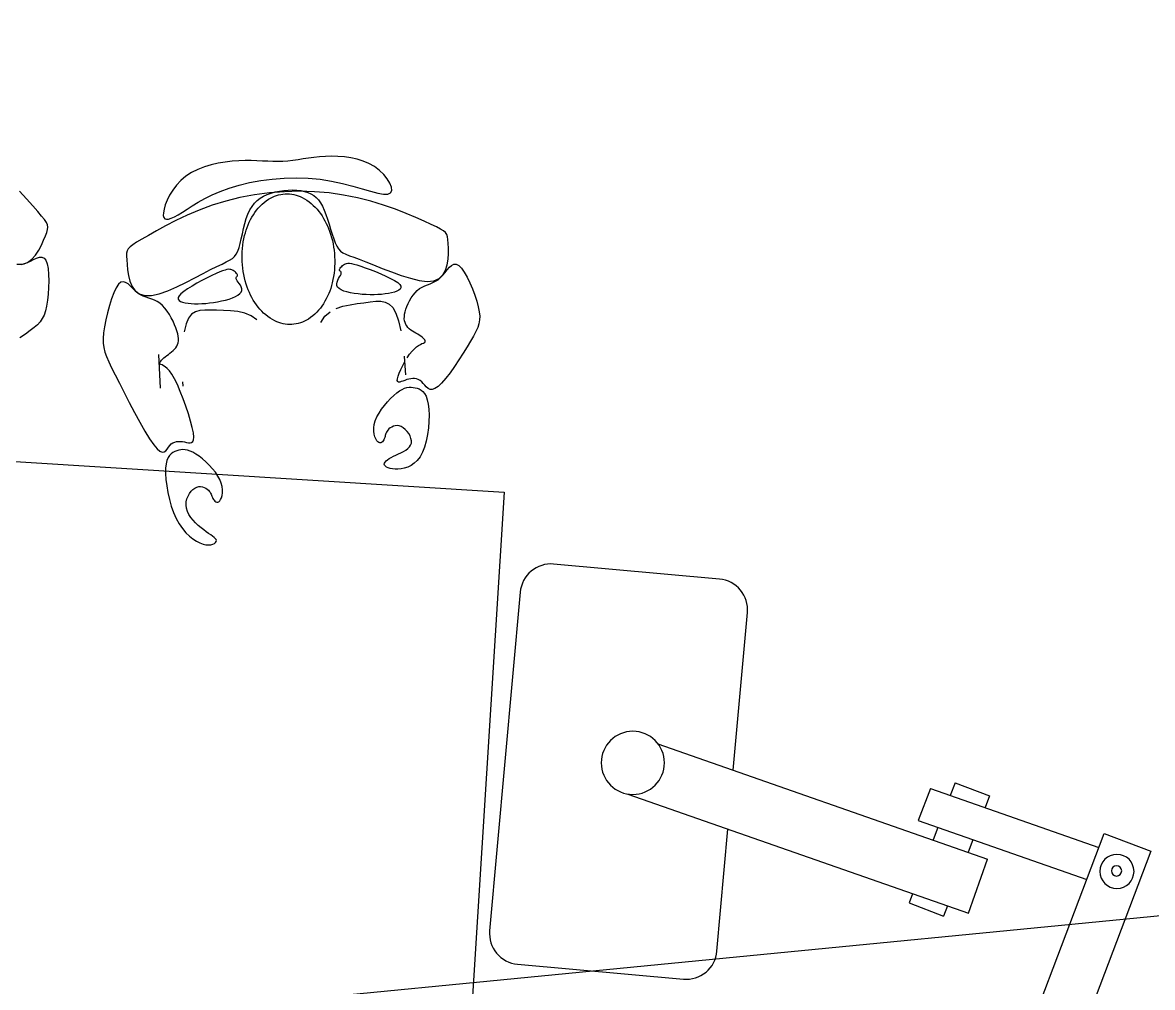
# Model space of a CAD drawing. Header units: metres. Extents: x -39 to 21688, y -24 to 9022.
# Drawn here: x 307.575 to 309.41, y 7.731 to 9.299 of the extents above; entities that cross this region are included whole.
import ezdxf

# ---------------------------------------------------------------- set-up
doc = ezdxf.new("R2010")
doc.units = ezdxf.units.M
doc.header["$MEASUREMENT"] = 0
for name, color, linetype in [('AR-MOBILIRIO', 1, 'Continuous'), ('AR-VENTANAS', 2, 'Continuous'), ('MOBILIARIO', 42, 'Continuous')]:
    doc.layers.add(name, color=color, linetype=linetype)

# ---------------------------------------------------------------- blocks, each defined once
blk = doc.blocks.new('A$C23125473')
at = {"layer": 'AR-MOBILIRIO'}
for p, q in [((4.0536, 2.4944), (4.1096, 2.5158)), ((4.1159, 2.4993), (4.1096, 2.5158)), ((3.5968, 2.3175), (4.1502, 2.5112)), ((4.1502, 2.5112), (4.181, 2.4231)), ((4.0593, 2.4794), (4.0536, 2.4944)), ((4.0683, 2.3607), (4.3421, 2.4565)), ((3.6459, 2.2358), (4.181, 2.4231)), ((4.0884, 2.3085), (4.3619, 2.4042)), ((4.157, 2.3917), (4.1493, 2.412)), ((4.1004, 2.3719), (4.0926, 2.3921)), ((4.0884, 2.3085), (4.0683, 2.3607)), ((4.1842, 2.3206), (4.177, 2.3395)), ((4.1282, 2.2991), (4.1203, 2.3197)), ((4.1282, 2.2991), (4.1842, 2.3206)), ((2.8967, 1.9069), (2.9022, 1.9097)), ((2.9022, 1.9097), (2.9074, 1.9116)), ((2.9074, 1.9116), (2.9121, 1.9126)), ((2.9121, 1.9126), (2.9163, 1.913)), ((2.9163, 1.913), (2.9201, 1.9127)), ((2.9201, 1.9127), (2.9232, 1.9119)), ((2.9232, 1.9119), (2.9257, 1.9107)), ((2.9257, 1.9107), (2.9275, 1.9092)), ((2.9275, 1.9092), (2.9285, 1.9076)), ((2.8739, 1.8865), (2.8794, 1.8931)), ((2.8794, 1.8931), (2.8852, 1.8986)), ((2.8852, 1.8986), (2.8909, 1.9033)), ((2.8909, 1.9033), (2.8967, 1.9069)), ((2.9125, 1.8916), (2.9084, 1.8886)), ((2.9163, 1.8943), (2.9125, 1.8916)), ((2.9198, 1.8966), (2.9163, 1.8943)), ((2.9228, 1.8987), (2.9198, 1.8966)), ((2.9253, 1.9007), (2.9228, 1.8987)), ((2.9272, 1.9025), (2.9253, 1.9007)), ((2.9284, 1.9042), (2.9272, 1.9025)), ((2.9289, 1.9059), (2.9284, 1.9042)), ((2.9285, 1.9076), (2.9289, 1.9059)), ((2.8638, 1.8702), (2.8686, 1.8789)), ((2.8686, 1.8789), (2.8739, 1.8865)), ((2.8912, 1.8728), (2.8875, 1.8682)), ((2.8953, 1.8772), (2.8912, 1.8728)), ((2.8996, 1.8813), (2.8953, 1.8772)), ((2.904, 1.8851), (2.8996, 1.8813)), ((2.9084, 1.8886), (2.904, 1.8851)), ((2.8558, 1.85), (2.8595, 1.8605)), ((2.8595, 1.8605), (2.8638, 1.8702)), ((2.8804, 1.8533), (2.8798, 1.8482)), ((2.882, 1.8584), (2.8804, 1.8533)), ((2.8844, 1.8633), (2.882, 1.8584)), ((2.8875, 1.8682), (2.8844, 1.8633)), ((2.8502, 1.8279), (2.8527, 1.839)), ((2.8527, 1.839), (2.8558, 1.85)), ((2.8798, 1.8482), (2.8801, 1.8431)), ((2.8801, 1.8431), (2.8812, 1.8382)), ((2.8812, 1.8382), (2.8829, 1.8337)), ((2.9217, 1.834), (2.9224, 1.8357)), ((2.9224, 1.8357), (2.9232, 1.8373)), ((2.9232, 1.8373), (2.9242, 1.839)), ((2.9242, 1.839), (2.9253, 1.8405)), ((2.9253, 1.8405), (2.9267, 1.8418)), ((2.9267, 1.8418), (2.9281, 1.8428)), ((2.9281, 1.8428), (2.9296, 1.8434)), ((2.9296, 1.8434), (2.9311, 1.8434)), ((2.9311, 1.8434), (2.9327, 1.8427)), ((2.9327, 1.8427), (2.9343, 1.8414)), ((2.9343, 1.8414), (2.9358, 1.8391)), ((2.9358, 1.8391), (2.9371, 1.8362)), ((2.9371, 1.8362), (2.9382, 1.8325)), ((2.8471, 1.8065), (2.8483, 1.8169)), ((2.8483, 1.8169), (2.8502, 1.8279)), ((2.8829, 1.8337), (2.8852, 1.8295)), ((2.8852, 1.8295), (2.8879, 1.8258)), ((2.8879, 1.8258), (2.8908, 1.8228)), ((2.8908, 1.8228), (2.894, 1.8205)), ((2.894, 1.8205), (2.8972, 1.819)), ((2.8972, 1.819), (2.9003, 1.8183)), ((2.9003, 1.8183), (2.9034, 1.8182)), ((2.9034, 1.8182), (2.9064, 1.8187)), ((2.9064, 1.8187), (2.9092, 1.8196)), ((2.9092, 1.8196), (2.9118, 1.8208)), ((2.9118, 1.8208), (2.914, 1.8223)), ((2.914, 1.8223), (2.9159, 1.8239)), ((2.9159, 1.8239), (2.9175, 1.8256)), ((2.9175, 1.8256), (2.9187, 1.8272)), ((2.9187, 1.8272), (2.9196, 1.8289)), ((2.9196, 1.8289), (2.9204, 1.8306)), ((2.9204, 1.8306), (2.921, 1.8323)), ((2.921, 1.8323), (2.9217, 1.834)), ((2.9383, 1.8182), (2.937, 1.8127)), ((2.9382, 1.8325), (2.9388, 1.8282)), ((2.9389, 1.8234), (2.9383, 1.8182)), ((2.9388, 1.8282), (2.9389, 1.8234)), ((2.8465, 1.7969), (2.8471, 1.8065)), ((2.9315, 1.801), (2.9274, 1.795)), ((2.9347, 1.8069), (2.9315, 1.801)), ((2.937, 1.8127), (2.9347, 1.8069)), ((2.8466, 1.7885), (2.8465, 1.7969)), ((2.8473, 1.7814), (2.8466, 1.7885)), ((2.8487, 1.7757), (2.8473, 1.7814)), ((2.9174, 1.7834), (2.9119, 1.7781)), ((2.9226, 1.7891), (2.9174, 1.7834)), ((2.9274, 1.795), (2.9226, 1.7891)), ((3.202, 1.7835), (3.2015, 1.7818)), ((3.2015, 1.7818), (3.2019, 1.78)), ((3.2019, 1.78), (3.2029, 1.7783)), ((3.2033, 1.7851), (3.202, 1.7835)), ((3.2052, 1.7865), (3.2033, 1.7851)), ((3.2078, 1.7878), (3.2052, 1.7865)), ((3.2111, 1.7888), (3.2078, 1.7878)), ((3.2148, 1.7895), (3.2111, 1.7888)), ((3.2191, 1.7899), (3.2148, 1.7895)), ((3.2238, 1.7898), (3.2191, 1.7899)), ((3.2288, 1.7893), (3.2238, 1.7898)), ((3.2341, 1.7883), (3.2288, 1.7893)), ((3.2396, 1.7865), (3.2341, 1.7883)), ((3.245, 1.7839), (3.2396, 1.7865)), ((3.2502, 1.7803), (3.245, 1.7839)), ((3.2552, 1.7756), (3.2502, 1.7803)), ((2.8373, 1.7609), (2.841, 1.7624)), ((2.841, 1.7624), (2.8441, 1.7619)), ((2.8441, 1.7619), (2.8467, 1.7601)), ((2.8505, 1.7711), (2.8487, 1.7757)), ((2.8528, 1.7675), (2.8505, 1.7711)), ((2.8555, 1.7648), (2.8528, 1.7675)), ((2.8584, 1.7627), (2.8555, 1.7648)), ((2.8615, 1.7612), (2.8584, 1.7627)), ((2.8647, 1.76), (2.8615, 1.7612)), ((2.8907, 1.7625), (2.8862, 1.7605)), ((2.8955, 1.7653), (2.8907, 1.7625)), ((2.9008, 1.7689), (2.8955, 1.7653)), ((2.9063, 1.7732), (2.9008, 1.7689)), ((2.9119, 1.7781), (2.9063, 1.7732)), ((3.2029, 1.7783), (3.2046, 1.7765)), ((3.2046, 1.7765), (3.2069, 1.7746)), ((3.2069, 1.7746), (3.2097, 1.7728)), ((3.2097, 1.7728), (3.2129, 1.7709)), ((3.2129, 1.7709), (3.2165, 1.769)), ((3.2165, 1.769), (3.2204, 1.7671)), ((3.2204, 1.7671), (3.2245, 1.7651)), ((3.2245, 1.7651), (3.2286, 1.7631)), ((3.2286, 1.7631), (3.2326, 1.761)), ((3.2326, 1.761), (3.2363, 1.7588)), ((3.2598, 1.7698), (3.2552, 1.7756)), ((3.2638, 1.7625), (3.2598, 1.7698)), ((3.2671, 1.7539), (3.2638, 1.7625)), ((2.8205, 1.7406), (2.8272, 1.7505)), ((2.8272, 1.7505), (2.8328, 1.7571)), ((2.8328, 1.7571), (2.8373, 1.7609)), ((2.8467, 1.7601), (2.849, 1.7574)), ((2.849, 1.7574), (2.8512, 1.7543)), ((2.8512, 1.7543), (2.8534, 1.7514)), ((2.8534, 1.7514), (2.8558, 1.749)), ((2.8558, 1.749), (2.8584, 1.7472)), ((2.8584, 1.7472), (2.8613, 1.7459)), ((2.8613, 1.7459), (2.8642, 1.7451)), ((2.8642, 1.7451), (2.8673, 1.7447)), ((2.868, 1.7591), (2.8647, 1.76)), ((2.8673, 1.7447), (2.8705, 1.7447)), ((2.8713, 1.7585), (2.868, 1.7591)), ((2.8705, 1.7447), (2.8738, 1.745)), ((2.8747, 1.7582), (2.8713, 1.7585)), ((2.8738, 1.745), (2.8771, 1.7456)), ((2.8783, 1.7585), (2.8747, 1.7582)), ((2.8771, 1.7456), (2.8803, 1.7464)), ((2.8821, 1.7592), (2.8783, 1.7585)), ((2.8803, 1.7464), (2.8835, 1.747)), ((2.8862, 1.7605), (2.8821, 1.7592)), ((2.8835, 1.747), (2.8864, 1.7472)), ((2.8864, 1.7472), (2.8888, 1.7467)), ((2.8888, 1.7467), (2.8907, 1.7452)), ((2.8907, 1.7452), (2.8919, 1.7423)), ((3.1893, 1.7436), (3.1876, 1.7407)), ((3.191, 1.7456), (3.1893, 1.7436)), ((3.1927, 1.7468), (3.191, 1.7456)), ((3.1943, 1.7473), (3.1927, 1.7468)), ((3.1958, 1.7471), (3.1943, 1.7473)), ((3.1973, 1.7464), (3.1958, 1.7471)), ((3.1986, 1.7453), (3.1973, 1.7464)), ((3.1998, 1.7439), (3.1986, 1.7453)), ((3.2008, 1.7422), (3.1998, 1.7439)), ((3.2363, 1.7588), (3.2397, 1.7563)), ((3.2397, 1.7563), (3.2424, 1.7537)), ((3.2424, 1.7537), (3.2444, 1.7507)), ((3.2444, 1.7507), (3.2456, 1.7474)), ((3.2457, 1.7438), (3.2449, 1.7399)), ((3.2456, 1.7474), (3.2457, 1.7438)), ((3.2698, 1.7442), (3.2671, 1.7539)), ((3.2718, 1.7338), (3.2698, 1.7442)), ((2.8047, 1.7136), (2.8129, 1.7281)), ((2.8129, 1.7281), (2.8205, 1.7406)), ((2.8916, 1.7311), (2.8898, 1.7224)), ((2.8922, 1.7377), (2.8916, 1.7311)), ((2.8919, 1.7423), (2.8922, 1.7377)), ((3.1852, 1.733), (3.1846, 1.7283)), ((3.1846, 1.7283), (3.1846, 1.723)), ((3.1862, 1.7372), (3.1852, 1.733)), ((3.1876, 1.7407), (3.1862, 1.7372)), ((3.2016, 1.7405), (3.2008, 1.7422)), ((3.2022, 1.7387), (3.2016, 1.7405)), ((3.2028, 1.737), (3.2022, 1.7387)), ((3.2032, 1.7352), (3.2028, 1.737)), ((3.2037, 1.7335), (3.2032, 1.7352)), ((3.2043, 1.7317), (3.2037, 1.7335)), ((3.2051, 1.73), (3.2043, 1.7317)), ((3.2061, 1.7282), (3.2051, 1.73)), ((3.2074, 1.7264), (3.2061, 1.7282)), ((3.2092, 1.7246), (3.2074, 1.7264)), ((3.2113, 1.7229), (3.2092, 1.7246)), ((3.2355, 1.7253), (3.2323, 1.7227)), ((3.2386, 1.7285), (3.2355, 1.7253)), ((3.2412, 1.7321), (3.2386, 1.7285)), ((3.2434, 1.736), (3.2412, 1.7321)), ((3.2449, 1.7399), (3.2434, 1.736)), ((3.2732, 1.723), (3.2718, 1.7338)), ((2.7961, 1.6978), (2.8047, 1.7136)), ((2.8871, 1.7119), (2.8836, 1.7002)), ((2.8898, 1.7224), (2.8871, 1.7119)), ((3.1846, 1.723), (3.1854, 1.7174)), ((3.1854, 1.7174), (3.187, 1.7114)), ((3.187, 1.7114), (3.1897, 1.7051)), ((3.2137, 1.7214), (3.2113, 1.7229)), ((3.2164, 1.7202), (3.2137, 1.7214)), ((3.2193, 1.7194), (3.2164, 1.7202)), ((3.2224, 1.7192), (3.2193, 1.7194)), ((3.2256, 1.7196), (3.2224, 1.7192)), ((3.2289, 1.7207), (3.2256, 1.7196)), ((3.2323, 1.7227), (3.2289, 1.7207)), ((3.274, 1.7123), (3.2732, 1.723)), ((3.2742, 1.702), (3.274, 1.7123)), ((2.7876, 1.6816), (2.7961, 1.6978)), ((2.8796, 1.6878), (2.8751, 1.6754)), ((2.8836, 1.7002), (2.8796, 1.6878)), ((3.1897, 1.7051), (3.1931, 1.6988)), ((3.1931, 1.6988), (3.1972, 1.6924)), ((3.1972, 1.6924), (3.2018, 1.6863)), ((3.2728, 1.6841), (3.2738, 1.6924)), ((3.2738, 1.6924), (3.2742, 1.702)), ((2.7793, 1.6655), (2.7876, 1.6816)), ((2.8751, 1.6754), (2.8703, 1.6635)), ((3.2018, 1.6863), (3.2068, 1.6804)), ((3.2068, 1.6804), (3.2118, 1.675)), ((3.2118, 1.675), (3.2169, 1.6701)), ((3.2169, 1.6701), (3.2218, 1.666)), ((3.2671, 1.6672), (3.2694, 1.6715)), ((3.2694, 1.6715), (3.2714, 1.6771)), ((3.2714, 1.6771), (3.2728, 1.6841)), ((2.7716, 1.6502), (2.7793, 1.6655)), ((2.8349, 1.6034), (2.8378, 1.6584)), ((2.8656, 1.6525), (2.8609, 1.6432)), ((2.8703, 1.6635), (2.8656, 1.6525)), ((2.874, 1.6482), (2.8744, 1.6552)), ((3.2218, 1.666), (3.2263, 1.6628)), ((3.2263, 1.6628), (3.2305, 1.6603)), ((3.2305, 1.6603), (3.2345, 1.6585)), ((3.2345, 1.6585), (3.2382, 1.6574)), ((3.2382, 1.6574), (3.2418, 1.6569)), ((3.2418, 1.6569), (3.2452, 1.6568)), ((3.2452, 1.6568), (3.2486, 1.657)), ((3.2486, 1.657), (3.2519, 1.6576)), ((3.2519, 1.6576), (3.2552, 1.6584)), ((3.2552, 1.6584), (3.2584, 1.6596)), ((3.2584, 1.6596), (3.2615, 1.6614)), ((3.2615, 1.6614), (3.2644, 1.6638)), ((3.2644, 1.6638), (3.2671, 1.6672)), ((3.2673, 1.6536), (3.2648, 1.6506)), ((3.2698, 1.6564), (3.2673, 1.6536)), ((3.2726, 1.6588), (3.2698, 1.6564)), ((3.2758, 1.6603), (3.2726, 1.6588)), ((3.2795, 1.6606), (3.2758, 1.6603)), ((3.2838, 1.6591), (3.2795, 1.6606)), ((3.2888, 1.6557), (3.2838, 1.6591)), ((3.2947, 1.65), (3.2888, 1.6557)), ((2.7589, 1.6251), (2.7647, 1.6366)), ((2.7647, 1.6366), (2.7716, 1.6502)), ((2.8566, 1.6358), (2.8526, 1.6303)), ((2.8609, 1.6432), (2.8566, 1.6358)), ((3.2233, 1.6475), (3.2226, 1.6459)), ((3.2226, 1.6459), (3.2228, 1.643)), ((3.2228, 1.643), (3.2239, 1.6389)), ((3.2246, 1.6483), (3.2233, 1.6475)), ((3.2239, 1.6389), (3.2258, 1.6338)), ((3.2266, 1.6483), (3.2246, 1.6483)), ((3.2258, 1.6338), (3.2284, 1.6279)), ((3.229, 1.6477), (3.2266, 1.6483)), ((3.2319, 1.6467), (3.229, 1.6477)), ((3.2349, 1.6456), (3.2319, 1.6467)), ((3.2381, 1.6445), (3.2349, 1.6456)), ((3.2355, 1.6297), (3.2358, 1.6367)), ((3.2413, 1.6436), (3.2381, 1.6445)), ((3.2445, 1.643), (3.2413, 1.6436)), ((3.2477, 1.6427), (3.2445, 1.643)), ((3.2508, 1.6427), (3.2477, 1.6427)), ((3.2539, 1.6432), (3.2508, 1.6427)), ((3.2568, 1.6442), (3.2539, 1.6432)), ((3.2596, 1.6458), (3.2568, 1.6442)), ((3.2623, 1.6479), (3.2596, 1.6458)), ((3.2648, 1.6506), (3.2623, 1.6479)), ((3.3013, 1.6423), (3.2947, 1.65)), ((3.3083, 1.6332), (3.3013, 1.6423)), ((3.3155, 1.6231), (3.3083, 1.6332)), ((2.7505, 1.6071), (2.7542, 1.6154)), ((2.7542, 1.6154), (2.7589, 1.6251)), ((2.8379, 1.6191), (2.8373, 1.6182)), ((2.8373, 1.6182), (2.8373, 1.617)), ((2.8373, 1.617), (2.8378, 1.6157)), ((2.8378, 1.6157), (2.8387, 1.6142)), ((2.839, 1.6199), (2.8379, 1.6191)), ((2.8408, 1.6206), (2.839, 1.6199)), ((2.843, 1.6218), (2.8408, 1.6206)), ((2.8458, 1.6236), (2.843, 1.6218)), ((2.8489, 1.6263), (2.8458, 1.6236)), ((2.8526, 1.6303), (2.8489, 1.6263)), ((3.2284, 1.6279), (3.2315, 1.6216)), ((3.2315, 1.6216), (3.235, 1.6152)), ((3.2337, 1.6065), (3.2355, 1.6297)), ((3.3227, 1.6124), (3.3155, 1.6231)), ((2.746, 1.5925), (2.7478, 1.5996)), ((2.7478, 1.5996), (2.7505, 1.6071)), ((2.8387, 1.6142), (2.8401, 1.6126)), ((2.8401, 1.6126), (2.8418, 1.6108)), ((2.8418, 1.6108), (2.8438, 1.6091)), ((2.8438, 1.6091), (2.846, 1.6072)), ((2.846, 1.6072), (2.8485, 1.6054)), ((2.8485, 1.6054), (2.851, 1.6035)), ((2.851, 1.6035), (2.8536, 1.6015)), ((2.8536, 1.6015), (2.8562, 1.5995)), ((2.8562, 1.5995), (2.8587, 1.5974)), ((2.8587, 1.5974), (2.861, 1.5952)), ((3.2388, 1.609), (3.2427, 1.6032)), ((3.2427, 1.6032), (3.2466, 1.5982)), ((3.2466, 1.5982), (3.2504, 1.5942)), ((3.3296, 1.6017), (3.3227, 1.6124)), ((3.336, 1.5913), (3.3296, 1.6017)), ((2.7452, 1.5853), (2.746, 1.5925)), ((2.7452, 1.5776), (2.7452, 1.5853)), ((2.7459, 1.5687), (2.7452, 1.5776)), ((2.861, 1.5952), (2.8631, 1.5928)), ((2.8631, 1.5928), (2.8648, 1.5902)), ((2.8648, 1.5902), (2.866, 1.5874)), ((2.866, 1.5874), (2.8669, 1.5845)), ((2.8669, 1.5845), (2.8674, 1.5812)), ((2.8674, 1.5777), (2.867, 1.5739)), ((2.8674, 1.5812), (2.8674, 1.5777)), ((3.2504, 1.5942), (3.254, 1.5912)), ((3.254, 1.5912), (3.2573, 1.5889)), ((3.2573, 1.5889), (3.2603, 1.5872)), ((3.2603, 1.5872), (3.2628, 1.5859)), ((3.2628, 1.5859), (3.265, 1.585)), ((3.2664, 1.5785), (3.2649, 1.5771)), ((3.265, 1.585), (3.2666, 1.5842)), ((3.2674, 1.5799), (3.2664, 1.5785)), ((3.2666, 1.5842), (3.2677, 1.5834)), ((3.2681, 1.5812), (3.2674, 1.5799)), ((3.2677, 1.5834), (3.2682, 1.5824)), ((3.2682, 1.5824), (3.2681, 1.5812)), ((3.3417, 1.5819), (3.336, 1.5913)), ((3.3465, 1.5736), (3.3417, 1.5819)), ((2.6188, 1.5704), (2.6096, 1.5767)), ((2.6265, 1.5649), (2.6188, 1.5704)), ((2.6331, 1.5599), (2.6265, 1.5649)), ((2.6384, 1.5552), (2.6331, 1.5599)), ((2.7474, 1.5585), (2.7459, 1.5687)), ((2.8632, 1.5604), (2.8611, 1.5552)), ((2.8649, 1.5653), (2.8632, 1.5604)), ((2.8662, 1.5698), (2.8649, 1.5653)), ((2.867, 1.5739), (2.8662, 1.5698)), ((2.8797, 1.5538), (2.8766, 1.5666)), ((3.2245, 1.5488), (3.2282, 1.5652)), ((3.24, 1.5597), (3.238, 1.5573)), ((3.2422, 1.5619), (3.24, 1.5597)), ((3.2448, 1.5639), (3.2422, 1.5619)), ((3.2474, 1.5657), (3.2448, 1.5639)), ((3.2502, 1.5675), (3.2474, 1.5657)), ((3.253, 1.5692), (3.2502, 1.5675)), ((3.2558, 1.5708), (3.253, 1.5692)), ((3.2584, 1.5724), (3.2558, 1.5708)), ((3.2608, 1.5739), (3.2584, 1.5724)), ((3.263, 1.5755), (3.2608, 1.5739)), ((3.2649, 1.5771), (3.263, 1.5755)), ((3.3504, 1.5664), (3.3465, 1.5736)), ((3.3533, 1.5598), (3.3504, 1.5664)), ((3.3553, 1.5536), (3.3533, 1.5598)), ((2.6428, 1.5504), (2.6384, 1.5552)), ((2.6463, 1.5452), (2.6428, 1.5504)), ((2.6491, 1.5395), (2.6463, 1.5452)), ((2.7496, 1.5473), (2.7474, 1.5585)), ((2.7523, 1.5357), (2.7496, 1.5473)), ((2.8558, 1.5441), (2.8526, 1.5386)), ((2.8586, 1.5497), (2.8558, 1.5441)), ((2.8611, 1.5552), (2.8586, 1.5497)), ((2.8837, 1.5445), (2.8797, 1.5538)), ((2.8888, 1.5381), (2.8837, 1.5445)), ((2.9948, 1.5472), (2.9856, 1.5406)), ((3.0985, 1.5516), (3.105, 1.5416)), ((3.105, 1.5416), (3.1135, 1.5341)), ((3.2202, 1.5364), (3.2245, 1.5488)), ((3.2345, 1.5488), (3.2341, 1.5455)), ((3.2341, 1.5455), (3.2342, 1.5419)), ((3.2342, 1.5419), (3.2346, 1.5382)), ((3.2353, 1.5519), (3.2345, 1.5488)), ((3.2365, 1.5547), (3.2353, 1.5519)), ((3.238, 1.5573), (3.2365, 1.5547)), ((3.3563, 1.5475), (3.3553, 1.5536)), ((3.3558, 1.5341), (3.3565, 1.5411)), ((3.3565, 1.5411), (3.3563, 1.5475)), ((2.6513, 1.5328), (2.6491, 1.5395)), ((2.6531, 1.5249), (2.6513, 1.5328)), ((2.6546, 1.5156), (2.6531, 1.5249)), ((2.7554, 1.5241), (2.7523, 1.5357)), ((2.7588, 1.5131), (2.7554, 1.5241)), ((2.8414, 1.5241), (2.8372, 1.5205)), ((2.8453, 1.5284), (2.8414, 1.5241)), ((2.8491, 1.5333), (2.8453, 1.5284)), ((2.8526, 1.5386), (2.8491, 1.5333)), ((2.8949, 1.5342), (2.8888, 1.5381)), ((2.902, 1.5321), (2.8949, 1.5342)), ((2.9101, 1.5314), (2.902, 1.5321)), ((2.9192, 1.5315), (2.9101, 1.5314)), ((2.9293, 1.5318), (2.9192, 1.5315)), ((2.9404, 1.5321), (2.9293, 1.5318)), ((2.952, 1.5326), (2.9404, 1.5321)), ((2.9637, 1.5339), (2.952, 1.5326)), ((2.9751, 1.5364), (2.9637, 1.5339)), ((2.9856, 1.5406), (2.9751, 1.5364)), ((3.1235, 1.5288), (3.1345, 1.5251)), ((3.1345, 1.5251), (3.146, 1.5227)), ((3.146, 1.5227), (3.1575, 1.521)), ((3.2095, 1.5217), (3.2152, 1.5275)), ((3.2152, 1.5275), (3.2202, 1.5364)), ((3.2346, 1.5382), (3.2354, 1.5341)), ((3.2354, 1.5341), (3.2366, 1.5299)), ((3.2366, 1.5299), (3.2382, 1.5254)), ((3.2382, 1.5254), (3.2402, 1.5208)), ((3.3517, 1.5171), (3.3541, 1.5262)), ((3.3541, 1.5262), (3.3558, 1.5341)), ((2.6558, 1.5054), (2.6546, 1.5156)), ((2.6565, 1.4946), (2.6558, 1.5054)), ((2.7625, 1.5034), (2.7588, 1.5131)), ((2.7971, 1.5001), (2.8038, 1.5053)), ((2.8058, 1.5068), (2.8015, 1.5039)), ((2.8038, 1.5053), (2.8126, 1.508)), ((2.8103, 1.5089), (2.8058, 1.5068)), ((2.8148, 1.5107), (2.8103, 1.5089)), ((2.8126, 1.508), (2.8235, 1.5077)), ((2.8193, 1.5122), (2.8148, 1.5107)), ((2.8239, 1.5137), (2.8193, 1.5122)), ((2.8235, 1.5077), (2.8362, 1.5049)), ((2.8284, 1.5155), (2.8239, 1.5137)), ((2.8329, 1.5176), (2.8284, 1.5155)), ((2.8372, 1.5205), (2.8329, 1.5176)), ((2.8362, 1.5049), (2.8501, 1.5001)), ((2.8669, 1.5137), (2.8683, 1.5157)), ((2.8669, 1.5112), (2.8669, 1.5137)), ((2.8683, 1.5084), (2.8669, 1.5112)), ((2.8683, 1.5157), (2.8708, 1.5174)), ((2.8713, 1.505), (2.8683, 1.5084)), ((2.8708, 1.5174), (2.8741, 1.5187)), ((2.876, 1.5011), (2.8713, 1.505)), ((2.8741, 1.5187), (2.8783, 1.5197)), ((2.8783, 1.5197), (2.883, 1.5204)), ((2.883, 1.5204), (2.8881, 1.5209)), ((2.8881, 1.5209), (2.8936, 1.5212)), ((2.8936, 1.5212), (2.8993, 1.5212)), ((2.8993, 1.5212), (2.9054, 1.521)), ((2.9054, 1.521), (2.9116, 1.5206)), ((2.9116, 1.5206), (2.9179, 1.5199)), ((2.9179, 1.5199), (2.9243, 1.5191)), ((2.9243, 1.5191), (2.9308, 1.518)), ((2.9308, 1.518), (2.9373, 1.5167)), ((2.9373, 1.5167), (2.9435, 1.5152)), ((2.9435, 1.5152), (2.9495, 1.5135)), ((2.9495, 1.5135), (2.955, 1.5116)), ((2.955, 1.5116), (2.9599, 1.5095)), ((2.9599, 1.5095), (2.964, 1.5072)), ((2.964, 1.5072), (2.9672, 1.5048)), ((2.9672, 1.5048), (2.9692, 1.5022)), ((3.1527, 1.5045), (3.1466, 1.5034)), ((3.1591, 1.5053), (3.1527, 1.5045)), ((3.1575, 1.521), (3.1685, 1.5196)), ((3.1656, 1.506), (3.1591, 1.5053)), ((3.1722, 1.5064), (3.1656, 1.506)), ((3.1685, 1.5196), (3.1786, 1.5182)), ((3.1787, 1.5066), (3.1722, 1.5064)), ((3.1786, 1.5182), (3.1876, 1.5172)), ((3.1851, 1.5066), (3.1787, 1.5066)), ((3.1913, 1.5064), (3.1851, 1.5066)), ((3.1876, 1.5172), (3.1958, 1.5171)), ((3.1973, 1.506), (3.1913, 1.5064)), ((3.1958, 1.5171), (3.2031, 1.5184)), ((3.203, 1.5053), (3.1973, 1.506)), ((3.2084, 1.5045), (3.203, 1.5053)), ((3.2031, 1.5184), (3.2095, 1.5217)), ((3.2135, 1.5035), (3.2084, 1.5045)), ((3.2402, 1.5208), (3.2425, 1.5162)), ((3.2425, 1.5162), (3.2452, 1.5116)), ((3.2452, 1.5116), (3.2482, 1.5073)), ((3.2482, 1.5073), (3.2515, 1.5033)), ((3.3446, 1.4972), (3.3484, 1.5073)), ((3.3484, 1.5073), (3.3517, 1.5171)), ((2.6568, 1.4838), (2.6565, 1.4946)), ((2.7664, 1.4953), (2.7625, 1.5034)), ((2.7702, 1.4895), (2.7664, 1.4953)), ((2.7741, 1.4863), (2.7702, 1.4895)), ((2.7779, 1.4855), (2.7741, 1.4863)), ((2.7816, 1.4865), (2.7779, 1.4855)), ((2.7855, 1.489), (2.7816, 1.4865)), ((2.7893, 1.4924), (2.7855, 1.489)), ((2.7885, 1.4845), (2.792, 1.493)), ((2.7933, 1.4964), (2.7893, 1.4924)), ((2.792, 1.493), (2.7971, 1.5001)), ((2.7973, 1.5004), (2.7933, 1.4964)), ((2.8015, 1.5039), (2.7973, 1.5004)), ((2.8501, 1.5001), (2.8647, 1.4938)), ((2.8647, 1.4938), (2.8795, 1.4867)), ((2.8822, 1.4968), (2.876, 1.5011)), ((2.8795, 1.4867), (2.8939, 1.4793)), ((2.8895, 1.4924), (2.8822, 1.4968)), ((2.8974, 1.4879), (2.8895, 1.4924)), ((2.9056, 1.4834), (2.8974, 1.4879)), ((2.9644, 1.486), (2.9629, 1.4838)), ((2.9662, 1.4885), (2.9644, 1.486)), ((2.9679, 1.4911), (2.9662, 1.4885)), ((2.9692, 1.4939), (2.9679, 1.4911)), ((2.9692, 1.5022), (2.9702, 1.4995)), ((2.9701, 1.4967), (2.9692, 1.4939)), ((2.9702, 1.4995), (2.9701, 1.4967)), ((3.1246, 1.4916), (3.1244, 1.4888)), ((3.1244, 1.4888), (3.1249, 1.4859)), ((3.1258, 1.4942), (3.1246, 1.4916)), ((3.1249, 1.4859), (3.126, 1.483)), ((3.1281, 1.4966), (3.1258, 1.4942)), ((3.1315, 1.4987), (3.1281, 1.4966)), ((3.1358, 1.5005), (3.1315, 1.4987)), ((3.1409, 1.5021), (3.1358, 1.5005)), ((3.1466, 1.5034), (3.1409, 1.5021)), ((3.2181, 1.5023), (3.2135, 1.5035)), ((3.2221, 1.5009), (3.2181, 1.5023)), ((3.2184, 1.4836), (3.2235, 1.4869)), ((3.2253, 1.4992), (3.2221, 1.5009)), ((3.2235, 1.4869), (3.2269, 1.49)), ((3.2276, 1.4973), (3.2253, 1.4992)), ((3.2269, 1.49), (3.2285, 1.4927)), ((3.2287, 1.4952), (3.2276, 1.4973)), ((3.2285, 1.4927), (3.2287, 1.4952)), ((3.2515, 1.5033), (3.2551, 1.4997)), ((3.2551, 1.4997), (3.2589, 1.4966)), ((3.2589, 1.4966), (3.2629, 1.4941)), ((3.2629, 1.4941), (3.2672, 1.4921)), ((3.2672, 1.4921), (3.2715, 1.4903)), ((3.2715, 1.4903), (3.2759, 1.4886)), ((3.2759, 1.4886), (3.2803, 1.4867)), ((3.2803, 1.4867), (3.2846, 1.4846)), ((3.3359, 1.478), (3.3404, 1.4873)), ((3.3404, 1.4873), (3.3446, 1.4972)), ((2.6557, 1.4642), (2.6565, 1.4735)), ((2.6565, 1.4735), (2.6568, 1.4838)), ((2.7847, 1.4662), (2.7861, 1.4754)), ((2.7861, 1.4754), (2.7885, 1.4845)), ((2.8939, 1.4793), (2.9074, 1.4721)), ((2.9138, 1.4792), (2.9056, 1.4834)), ((2.9074, 1.4721), (2.9194, 1.4658)), ((2.9215, 1.4754), (2.9138, 1.4792)), ((2.9285, 1.4722), (2.9215, 1.4754)), ((2.9343, 1.4696), (2.9285, 1.4722)), ((2.9391, 1.4677), (2.9343, 1.4696)), ((2.943, 1.4664), (2.9391, 1.4677)), ((2.9576, 1.4682), (2.956, 1.4672)), ((2.9592, 1.4694), (2.9576, 1.4682)), ((2.9605, 1.4706), (2.9592, 1.4694)), ((2.9617, 1.4718), (2.9605, 1.4706)), ((2.9611, 1.4805), (2.961, 1.4793)), ((2.961, 1.4793), (2.9612, 1.4784)), ((2.9617, 1.482), (2.9611, 1.4805)), ((2.9612, 1.4784), (2.9617, 1.4777)), ((2.9629, 1.4838), (2.9617, 1.482)), ((2.9617, 1.4777), (2.9623, 1.477)), ((2.9626, 1.473), (2.9617, 1.4718)), ((2.9623, 1.477), (2.9629, 1.4764)), ((2.9633, 1.4741), (2.9626, 1.473)), ((2.9629, 1.4764), (2.9634, 1.4758)), ((2.9635, 1.475), (2.9633, 1.4741)), ((2.9634, 1.4758), (2.9635, 1.475)), ((3.126, 1.483), (3.1274, 1.4802)), ((3.1274, 1.4802), (3.1289, 1.4776)), ((3.1289, 1.4776), (3.1303, 1.4753)), ((3.1295, 1.4679), (3.129, 1.4673)), ((3.1301, 1.4685), (3.1295, 1.4679)), ((3.1308, 1.469), (3.1301, 1.4685)), ((3.1303, 1.4753), (3.1313, 1.4733)), ((3.1313, 1.4697), (3.1308, 1.469)), ((3.1313, 1.4733), (3.1317, 1.4718)), ((3.1317, 1.4706), (3.1313, 1.4697)), ((3.1317, 1.4718), (3.1317, 1.4706)), ((3.1786, 1.4657), (3.1872, 1.469)), ((3.1872, 1.469), (3.1958, 1.4726)), ((3.1958, 1.4726), (3.2042, 1.4763)), ((3.1984, 1.4637), (3.2135, 1.4696)), ((3.2042, 1.4763), (3.2118, 1.48)), ((3.2118, 1.48), (3.2184, 1.4836)), ((3.2135, 1.4696), (3.2289, 1.4752)), ((3.2289, 1.4752), (3.2441, 1.4799)), ((3.2441, 1.4799), (3.2584, 1.4833)), ((3.2584, 1.4833), (3.2713, 1.4848)), ((3.2713, 1.4848), (3.2822, 1.4839)), ((3.2822, 1.4839), (3.2907, 1.4804)), ((3.2846, 1.4846), (3.2888, 1.4821)), ((3.2888, 1.4821), (3.2929, 1.4788)), ((3.2907, 1.4804), (3.2969, 1.4745)), ((3.2929, 1.4788), (3.2966, 1.4748)), ((3.2966, 1.4748), (3.3003, 1.4704)), ((3.2969, 1.4745), (3.3011, 1.4669)), ((3.3003, 1.4704), (3.3038, 1.466)), ((3.3268, 1.4634), (3.3313, 1.4699)), ((3.3313, 1.4699), (3.3359, 1.478)), ((2.6052, 1.4567), (2.6144, 1.4569)), ((2.612, 1.4577), (2.617, 1.4564)), ((2.6144, 1.4569), (2.6224, 1.4542)), ((2.617, 1.4564), (2.6221, 1.4543)), ((2.6221, 1.4543), (2.6272, 1.4518)), ((2.6224, 1.4542), (2.6294, 1.449)), ((2.6272, 1.4518), (2.6323, 1.4493)), ((2.6323, 1.4493), (2.6371, 1.4471)), ((2.6492, 1.447), (2.6521, 1.4506)), ((2.6521, 1.4506), (2.6543, 1.4564)), ((2.6543, 1.4564), (2.6557, 1.4642)), ((2.7832, 1.4437), (2.7835, 1.4498)), ((2.7835, 1.4498), (2.7839, 1.4574)), ((2.7839, 1.4574), (2.7847, 1.4662)), ((2.9194, 1.4658), (2.9296, 1.4607)), ((2.9296, 1.4607), (2.9381, 1.4567)), ((2.9381, 1.4567), (2.945, 1.4533)), ((2.9461, 1.4656), (2.943, 1.4664)), ((2.945, 1.4533), (2.9505, 1.4504)), ((2.9487, 1.4652), (2.9461, 1.4656)), ((2.9508, 1.4653), (2.9487, 1.4652)), ((2.9505, 1.4504), (2.955, 1.4476)), ((2.9526, 1.4656), (2.9508, 1.4653)), ((2.9543, 1.4663), (2.9526, 1.4656)), ((2.956, 1.4672), (2.9543, 1.4663)), ((3.129, 1.4673), (3.1287, 1.4666)), ((3.1287, 1.4666), (3.1289, 1.4656)), ((3.1289, 1.4656), (3.1294, 1.4644)), ((3.1294, 1.4644), (3.1302, 1.4632)), ((3.1302, 1.4632), (3.1312, 1.4618)), ((3.1312, 1.4618), (3.1325, 1.4605)), ((3.1325, 1.4605), (3.1339, 1.4592)), ((3.1339, 1.4592), (3.1354, 1.458)), ((3.1354, 1.458), (3.137, 1.457)), ((3.137, 1.457), (3.1386, 1.4561)), ((3.1386, 1.4561), (3.1404, 1.4556)), ((3.1404, 1.4556), (3.1425, 1.4553)), ((3.1425, 1.4553), (3.1451, 1.4554)), ((3.1451, 1.4554), (3.1483, 1.4559)), ((3.1483, 1.4559), (3.1523, 1.4568)), ((3.1523, 1.4568), (3.1572, 1.4582)), ((3.1572, 1.4582), (3.1633, 1.4602)), ((3.161, 1.4489), (3.1716, 1.4529)), ((3.1633, 1.4602), (3.1705, 1.4627)), ((3.1705, 1.4627), (3.1786, 1.4657)), ((3.1716, 1.4529), (3.1843, 1.458)), ((3.1843, 1.458), (3.1984, 1.4637)), ((3.3011, 1.4669), (3.3038, 1.4582)), ((3.3038, 1.466), (3.3073, 1.462)), ((3.3038, 1.4582), (3.3052, 1.4488)), ((3.3073, 1.462), (3.3108, 1.4589)), ((3.3108, 1.4589), (3.3144, 1.4571)), ((3.3144, 1.4571), (3.3183, 1.4569)), ((3.3183, 1.4569), (3.3224, 1.4589)), ((3.3224, 1.4589), (3.3268, 1.4634)), ((2.6294, 1.449), (2.6355, 1.4422)), ((2.6355, 1.4422), (2.6407, 1.4343)), ((2.6371, 1.4471), (2.6416, 1.4457)), ((2.6407, 1.4343), (2.645, 1.426)), ((2.6416, 1.4457), (2.6457, 1.4455)), ((2.6457, 1.4455), (2.6492, 1.447)), ((2.7833, 1.439), (2.7832, 1.4437)), ((2.7841, 1.4352), (2.7833, 1.439)), ((2.7858, 1.4319), (2.7841, 1.4352)), ((2.7888, 1.4288), (2.7858, 1.4319)), ((2.955, 1.4476), (2.9585, 1.4444)), ((2.9585, 1.4444), (2.9613, 1.4407)), ((2.9613, 1.4407), (2.9637, 1.436)), ((2.9637, 1.436), (2.9657, 1.4301)), ((3.1246, 1.4278), (3.1274, 1.4322)), ((3.1274, 1.4322), (3.1306, 1.4356)), ((3.1306, 1.4356), (3.1344, 1.4384)), ((3.1344, 1.4384), (3.1391, 1.4408)), ((3.1391, 1.4408), (3.145, 1.4431)), ((3.145, 1.4431), (3.1522, 1.4457)), ((3.1522, 1.4457), (3.161, 1.4489)), ((3.3052, 1.4488), (3.3057, 1.4395)), ((3.3057, 1.4395), (3.3056, 1.4307)), ((2.645, 1.426), (2.6485, 1.4179)), ((2.6485, 1.4179), (2.6514, 1.4109)), ((2.7932, 1.4254), (2.7888, 1.4288)), ((2.7995, 1.4214), (2.7932, 1.4254)), ((2.8079, 1.4164), (2.7995, 1.4214)), ((2.8186, 1.4101), (2.8079, 1.4164)), ((2.9657, 1.4301), (2.9676, 1.4232)), ((2.9676, 1.4232), (2.9694, 1.4156)), ((2.9694, 1.4156), (2.9712, 1.4075)), ((3.1169, 1.4081), (3.1194, 1.4155)), ((3.1194, 1.4155), (3.1219, 1.4221)), ((3.1219, 1.4221), (3.1246, 1.4278)), ((3.3049, 1.417), (3.3043, 1.4123)), ((3.3053, 1.4231), (3.3049, 1.417)), ((3.3056, 1.4307), (3.3053, 1.4231)), ((2.6514, 1.4109), (2.6536, 1.4052)), ((2.6536, 1.4052), (2.655, 1.4006)), ((2.6555, 1.3968), (2.6549, 1.3931)), ((2.655, 1.4006), (2.6555, 1.3968)), ((2.8315, 1.4027), (2.8186, 1.4101)), ((2.8463, 1.3946), (2.8315, 1.4027)), ((2.863, 1.3861), (2.8463, 1.3946)), ((2.9712, 1.4075), (2.9731, 1.3992)), ((2.9731, 1.3992), (2.9752, 1.3909)), ((3.112, 1.3921), (3.1144, 1.4002)), ((3.1144, 1.4002), (3.1169, 1.4081)), ((3.2864, 1.3965), (3.2775, 1.3924)), ((3.293, 1.3998), (3.2864, 1.3965)), ((3.2978, 1.4027), (3.293, 1.3998)), ((3.3011, 1.4055), (3.2978, 1.4027)), ((3.3031, 1.4086), (3.3011, 1.4055)), ((3.3043, 1.4123), (3.3031, 1.4086)), ((2.6452, 1.3788), (2.6389, 1.3714)), ((2.6499, 1.3846), (2.6452, 1.3788)), ((2.6531, 1.3892), (2.6499, 1.3846)), ((2.6549, 1.3931), (2.6531, 1.3892)), ((2.8428, 1.3779), (2.8436, 1.3811)), ((2.8429, 1.3733), (2.8428, 1.3779)), ((2.8436, 1.3811), (2.8453, 1.3831)), ((2.8453, 1.3831), (2.8479, 1.384)), ((2.8479, 1.384), (2.8514, 1.3837)), ((2.8514, 1.3837), (2.8558, 1.3823)), ((2.8558, 1.3823), (2.861, 1.38)), ((2.861, 1.38), (2.8669, 1.3767)), ((2.8814, 1.3774), (2.863, 1.3861)), ((2.8669, 1.3767), (2.8737, 1.3725)), ((2.9011, 1.3691), (2.8814, 1.3774)), ((2.9752, 1.3909), (2.9775, 1.3829)), ((2.9775, 1.3829), (2.9802, 1.3755)), ((3.1041, 1.3691), (3.1069, 1.3763)), ((3.1069, 1.3763), (3.1095, 1.384)), ((3.1095, 1.384), (3.112, 1.3921)), ((3.2527, 1.3812), (3.2371, 1.3746)), ((3.2663, 1.3872), (3.2527, 1.3812)), ((3.2775, 1.3924), (3.2663, 1.3872)), ((2.6308, 1.362), (2.6209, 1.3509)), ((2.6389, 1.3714), (2.6308, 1.362)), ((2.844, 1.3675), (2.8429, 1.3733)), ((2.846, 1.3607), (2.844, 1.3675)), ((2.8491, 1.353), (2.846, 1.3607)), ((2.8737, 1.3725), (2.8813, 1.3676)), ((2.8813, 1.3676), (2.8898, 1.3622)), ((2.8898, 1.3622), (2.8994, 1.3564)), ((2.9222, 1.3613), (2.9011, 1.3691)), ((2.9442, 1.3544), (2.9222, 1.3613)), ((2.9802, 1.3755), (2.9833, 1.3689)), ((2.9833, 1.3689), (2.9869, 1.363)), ((2.9869, 1.363), (2.991, 1.3579)), ((2.991, 1.3579), (2.9954, 1.3535)), ((3.0981, 1.3573), (3.1012, 1.3628)), ((3.1012, 1.3628), (3.1041, 1.3691)), ((3.2005, 1.3611), (3.18, 1.3548)), ((3.2196, 1.3678), (3.2005, 1.3611)), ((3.2371, 1.3746), (3.2196, 1.3678)), ((2.6209, 1.3509), (2.6094, 1.3385)), ((2.8531, 1.345), (2.8491, 1.353)), ((2.8582, 1.3368), (2.8531, 1.345)), ((2.8994, 1.3564), (2.9101, 1.3504)), ((2.9101, 1.3504), (2.922, 1.3445)), ((2.922, 1.3445), (2.9352, 1.3388)), ((2.9672, 1.3487), (2.9442, 1.3544)), ((2.9909, 1.3442), (2.9672, 1.3487)), ((3.015, 1.3411), (2.9909, 1.3442)), ((2.9954, 1.3535), (3.0003, 1.3497)), ((3.0003, 1.3497), (3.0057, 1.3464)), ((3.0057, 1.3464), (3.0115, 1.3437)), ((3.0115, 1.3437), (3.0177, 1.3414)), ((3.0394, 1.3392), (3.015, 1.3411)), ((3.0177, 1.3414), (3.0243, 1.3396)), ((3.0243, 1.3396), (3.0313, 1.3382)), ((3.0638, 1.3386), (3.0394, 1.3392)), ((3.0882, 1.3393), (3.0638, 1.3386)), ((3.0721, 1.3387), (3.0776, 1.3403)), ((3.0776, 1.3403), (3.0825, 1.3425)), ((3.0825, 1.3425), (3.087, 1.3452)), ((3.087, 1.3452), (3.0911, 1.3486)), ((3.1121, 1.3413), (3.0882, 1.3393)), ((3.0911, 1.3486), (3.0948, 1.3526)), ((3.0948, 1.3526), (3.0981, 1.3573)), ((3.1356, 1.3446), (3.1121, 1.3413)), ((3.1583, 1.3492), (3.1356, 1.3446)), ((3.18, 1.3548), (3.1583, 1.3492)), ((3.1792, 1.3386), (3.1909, 1.3416)), ((3.1909, 1.3416), (3.2004, 1.3433)), ((3.2004, 1.3433), (3.2074, 1.3432)), ((3.2074, 1.3432), (3.2118, 1.341)), ((3.2118, 1.341), (3.2136, 1.337)), ((2.8642, 1.3287), (2.8582, 1.3368)), ((2.8714, 1.321), (2.8642, 1.3287)), ((2.8795, 1.3141), (2.8714, 1.321)), ((2.9352, 1.3388), (2.9497, 1.3334)), ((2.9497, 1.3334), (2.9657, 1.3287)), ((2.9657, 1.3287), (2.9828, 1.3245)), ((2.9828, 1.3245), (3.001, 1.3212)), ((3.001, 1.3212), (3.0198, 1.3187)), ((3.0313, 1.3382), (3.0384, 1.3372)), ((3.0384, 1.3372), (3.0455, 1.3366)), ((3.0455, 1.3366), (3.0526, 1.3364)), ((3.0526, 1.3364), (3.0595, 1.3367)), ((3.0595, 1.3367), (3.066, 1.3375)), ((3.066, 1.3375), (3.0721, 1.3387)), ((3.0972, 1.319), (3.1158, 1.3221)), ((3.1158, 1.3221), (3.1336, 1.326)), ((3.1336, 1.326), (3.1503, 1.3304)), ((3.1503, 1.3304), (3.1656, 1.3347)), ((3.1656, 1.3347), (3.1792, 1.3386)), ((3.2106, 1.3253), (3.2064, 1.3183)), ((3.2131, 1.3316), (3.2106, 1.3253)), ((3.2136, 1.337), (3.2131, 1.3316)), ((2.8887, 1.3081), (2.8795, 1.3141)), ((2.8988, 1.3031), (2.8887, 1.3081)), ((2.9095, 1.299), (2.8988, 1.3031)), ((3.0198, 1.3187), (3.0391, 1.3171)), ((3.0391, 1.3171), (3.0586, 1.3166)), ((3.0586, 1.3166), (3.0781, 1.3172)), ((3.0781, 1.3172), (3.0972, 1.319)), ((3.1936, 1.3045), (3.1855, 1.2984)), ((3.2006, 1.3113), (3.1936, 1.3045)), ((3.2064, 1.3183), (3.2006, 1.3113)), ((2.9206, 1.2956), (2.9095, 1.299)), ((2.932, 1.293), (2.9206, 1.2956)), ((2.9434, 1.2911), (2.932, 1.293)), ((2.9546, 1.2898), (2.9434, 1.2911)), ((2.9655, 1.289), (2.9546, 1.2898)), ((2.9757, 1.2887), (2.9655, 1.289)), ((2.9855, 1.2887), (2.9757, 1.2887)), ((2.9948, 1.289), (2.9855, 1.2887)), ((3.0037, 1.2894), (2.9948, 1.289)), ((3.0123, 1.2898), (3.0037, 1.2894)), ((3.0206, 1.2901), (3.0123, 1.2898)), ((3.0289, 1.2902), (3.0206, 1.2901)), ((3.037, 1.29), (3.0289, 1.2902)), ((3.0451, 1.2894), (3.037, 1.29)), ((3.0533, 1.2884), (3.0451, 1.2894)), ((3.0615, 1.2873), (3.0533, 1.2884)), ((3.0699, 1.286), (3.0615, 1.2873)), ((3.0785, 1.2847), (3.0699, 1.286)), ((3.0874, 1.2835), (3.0785, 1.2847)), ((3.1472, 1.284), (3.1368, 1.2826)), ((3.1574, 1.2863), (3.1472, 1.284)), ((3.1673, 1.2894), (3.1574, 1.2863)), ((3.1767, 1.2934), (3.1673, 1.2894)), ((3.1855, 1.2984), (3.1767, 1.2934)), ((3.0966, 1.2825), (3.0874, 1.2835)), ((3.1062, 1.2818), (3.0966, 1.2825)), ((3.1162, 1.2816), (3.1062, 1.2818)), ((3.1264, 1.2818), (3.1162, 1.2816)), ((3.1368, 1.2826), (3.1264, 1.2818))]:
    blk.add_line(p, q, dxfattribs=at)
for points in [[(4.1914, 2.8551), (4.3704, 2.3816), (4.4459, 2.4101), (4.2668, 2.8836)], [(2.2827, 1.7573), (3.3963, 1.827), (3.3315, 2.8618), (2.2939, 2.7969)]]:
    blk.add_lwpolyline(points, dxfattribs=at)
blk.add_lwpolyline([(3.7682, 2.2786), (3.7913, 2.0227, -0.414214), (3.746, 1.9685), (3.4765, 1.9441, -0.414214), (3.4223, 1.9895), (3.3726, 2.5396, -0.414214), (3.4179, 2.5939), (3.6874, 2.6182, -0.414214), (3.7417, 2.5729), (3.7596, 2.3745)], format="xyb", dxfattribs=at)
for centre, radius in [((4.3911, 2.4432), 0.0277), ((4.3905, 2.4424), 0.00829), ((3.6051, 2.2669), 0.0513)]:
    blk.add_circle(centre, radius, dxfattribs=at)
for centre, radius, start, end in [((3.062, 1.4752), 0.0831, 117.4111, 141.7837), ((3.0486, 1.5009), 0.0541, 87.0712, 117.4111), ((3.0486, 1.5009), 0.0541, 56.7314, 87.0712), ((3.0327, 1.4767), 0.0831, 32.3587, 56.7314), ((3.0843, 1.4576), 0.1114, 141.7837, 160.7331), ((3.0087, 1.4615), 0.1114, 13.4094, 32.3587), ((3.1202, 1.445), 0.1496, 160.7331, 177.0712), ((2.9716, 1.4526), 0.1496, 357.0712, 13.4094), ((3.1202, 1.445), 0.1496, 177.0712, 193.4094), ((2.9716, 1.4526), 0.1496, 340.7331, 357.0712), ((3.0832, 1.4362), 0.1114, 193.4094, 212.3587), ((3.0076, 1.4401), 0.1114, 321.7837, 340.7331), ((3.0592, 1.421), 0.0831, 212.3587, 236.7314), ((3.0299, 1.4225), 0.0831, 297.4111, 321.7837), ((3.0433, 1.3968), 0.0541, 236.7314, 267.0712), ((3.0433, 1.3968), 0.0541, 267.0712, 297.4111)]:
    blk.add_arc(centre, radius, start, end, dxfattribs=at)

msp = doc.modelspace()

# ---------------------------------------------------------------- linework, layer by layer
at = {"layer": 'AR-VENTANAS'}
msp.add_lwpolyline([(313.35376, 0.83265), (311.1883, 8.0196), (307.12445, 7.62392), (301.97977, 7.76853), (297.06155, 7.8328), (293.16243, 1.77004), (293.13797, 2.80232), (286.36635, 0.85615), (285.99708, 5.96139), (290.76993, 7.88098), (285.60027, 9.45388), (307.41307, 28.19689)], dxfattribs=at)

# ---------------------------------------------------------------- block references
at = {"layer": 'MOBILIARIO', "xscale": -1, "rotation": 180}
msp.add_blockref('A$C23125473', (304.96113, 10.36305), dxfattribs=at)

doc.saveas('drawing.dxf')
